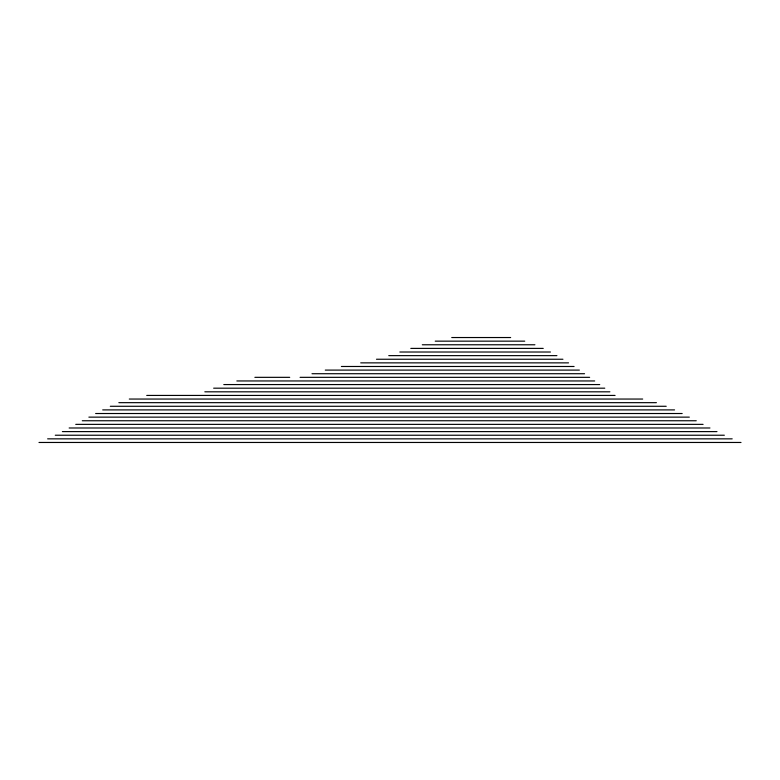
<?xml version="1.0" encoding="UTF-8"?>
<svg xmlns="http://www.w3.org/2000/svg" width="780" height="780" viewBox="0 0 780 780"><rect width="100%" height="100%" fill="white"/><g stroke="black" fill="none" stroke-linecap="round" stroke-linejoin="round"><path stroke-width="1.17" d="M451.737 337.535L510.656 337.535M435.23 341.152L524.735 341.152M422.311 344.77L534.914 344.77M410.806 348.397L543.231 348.397M399.838 352.014L550.436 352.014M388.762 355.631L556.92 355.631M376.477 359.248L562.936 359.248M360.711 362.866L568.542 362.866M341.386 366.483L574.08 366.483M325.279 370.1L579.374 370.1M312 373.718L584.542 373.718M254.875 377.335L289.702 377.335M300.076 377.335L589.631 377.335M236.857 380.952L594.682 380.952M223.792 384.569L599.722 384.569M213.652 388.186L604.773 388.186M204.838 391.813L609.882 391.813M146.728 395.431L615.069 395.431M129.295 399.048L642.681 399.048M118.853 402.665L656.409 402.665M110.311 406.282L666.208 406.282M102.707 409.9L674.563 409.9M95.638 413.517L682.168 413.517M88.881 417.134L689.325 417.134M82.29 420.752L696.248 420.752M75.748 424.369L703.082 424.369M69.147 427.986L709.956 427.986M62.38 431.603L716.976 431.603M55.282 435.23L724.337 435.23M47.639 438.848L732.186 438.848M39 442.465L741 442.465"/></g></svg>
